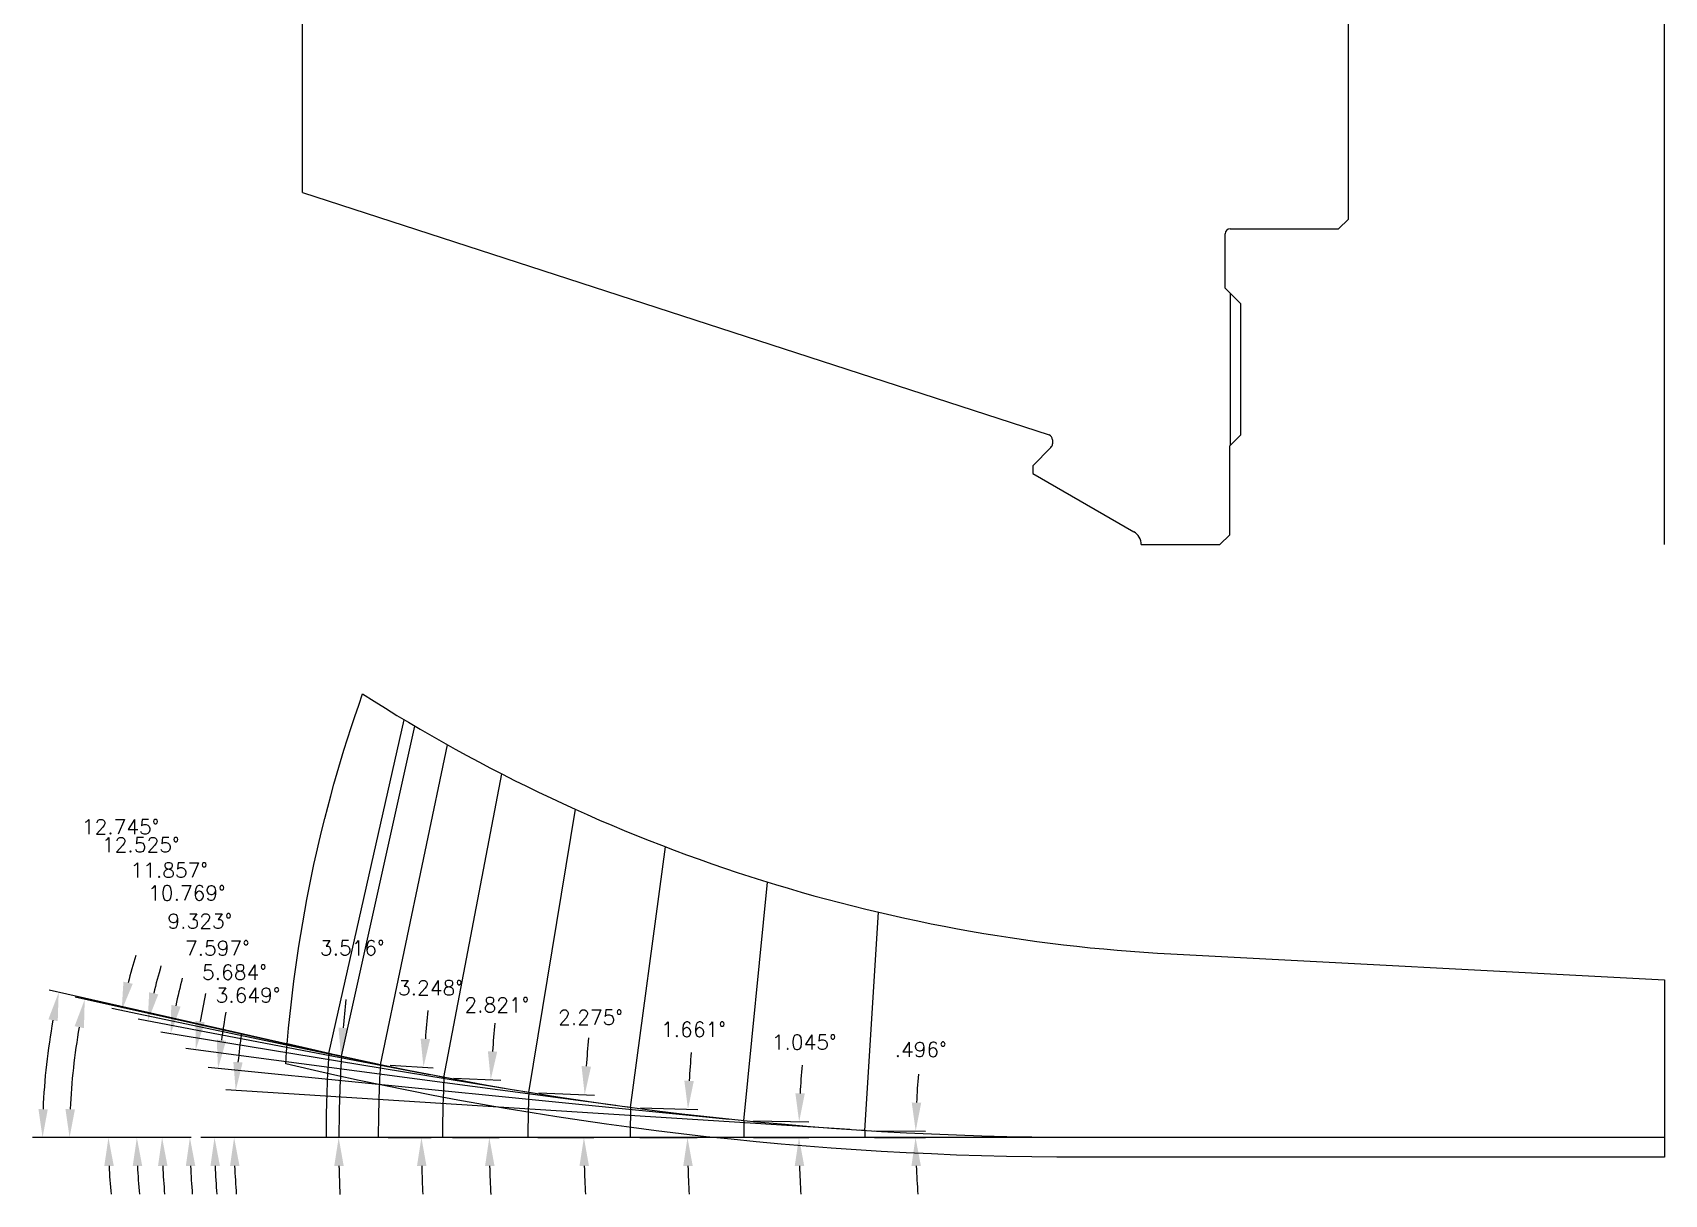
# Model space of a CAD drawing. Header units: inches. Extents: x -44.5 to -1.7, y -58.8 to -37.2.
# Drawn here: x -13.29 to -2.96, y -53.84 to -46.48 of the extents above; entities that cross this region are included whole.
import ezdxf

# ---------------------------------------------------------------- set-up
doc = ezdxf.new("R2010")
doc.units = ezdxf.units.IN
doc.header["$MEASUREMENT"] = 0
doc.header["$PDMODE"] = 35
doc.layers.get('Defpoints').update_dxf_attribs({"color": 10})
doc.layers.add('Blade_5', color=7, linetype='Continuous', true_color=0x0066cc)
doc.layers.add('Dims', color=4, linetype='Continuous')
doc.styles.add('RomanS', font='romans')
doc.dimstyles.new('Copy of Standard', dxfattribs={"dimtxt": 0.094, "dimasz": 0.18, "dimexe": 0.0625, "dimexo": 0.0625, "dimgap": 0.045, "dimtad": 0, "dimtih": 1, "dimtoh": 1, "dimdec": 4, "dimzin": 4, "dimdsep": 46, "dimtxsty": 'RomanS', "dimcen": 0.09, "dimadec": 3, "dimazin": 1, "dimtfac": 1, "dimtdec": 4, "dimtofl": 0, "dimtmove": 0, "dimatfit": 1, "dimfxl": 1, "dimtolj": 1, "dimtzin": 0, "dimarcsym": 0})

# ---------------------------------------------------------------- blocks, each defined once
blk = doc.blocks.new('*D345')
at = {"layer": 'Defpoints', "color": 0, "transparency": 16777216}
for p in [(-8.023, -53.437), (-8.023, -53.481), (-7.701, -53.468), (-2.959, -53.481)]:
    blk.add_point(p, dxfattribs=at)
at = {"layer": 'Dims', "color": 0, "lineweight": -2, "transparency": 16777216}
for p, q in [((-7.96, -53.438), (-7.638, -53.441)), ((-7.96, -53.481), (-7.638, -53.481))]:
    blk.add_line(p, q, dxfattribs=at)
for start, end in [(175.1535, 177.3287), (182.1752, 184.3505)]:
    blk.add_arc((-2.959, -53.481), 4.741, start, end, dxfattribs=at)
at = {"layer": 'Dims', "color": 0, "transparency": 16777216}
for points in [[(-7.665, -53.261), (-7.725, -53.259), (-7.7, -53.44)], [(-7.727, -53.662), (-7.667, -53.661), (-7.701, -53.481)]]:
    blk.add_solid(points, dxfattribs=at)
at = {"layer": 'Dims', "color": 0, "transparency": 16777216, "insert": (-7.668, -52.923), "char_height": 0.094, "attachment_point": 5, "style": 'RomanS'}
blk.add_mtext('\\A1;.496°', dxfattribs=at)
blk = doc.blocks.new('*D346')
at = {"layer": 'Defpoints', "color": 0, "transparency": 16777216}
for p in [(-8.788, -53.375), (-8.789, -53.481), (-8.439, -53.448), (-2.959, -53.481)]:
    blk.add_point(p, dxfattribs=at)
at = {"layer": 'Dims', "color": 0, "lineweight": -2, "transparency": 16777216}
for p, q in [((-8.726, -53.376), (-8.376, -53.382)), ((-8.727, -53.481), (-8.377, -53.481))]:
    blk.add_line(p, q, dxfattribs=at)
for start, end in [(175.191, 177.073), (181.882, 183.7641)]:
    blk.add_arc((-2.959, -53.481), 5.48, start, end, dxfattribs=at)
at = {"layer": 'Dims', "color": 0, "transparency": 16777216}
for points in [[(-8.402, -53.202), (-8.462, -53.2), (-8.438, -53.381)], [(-8.466, -53.662), (-8.406, -53.661), (-8.439, -53.481)]]:
    blk.add_solid(points, dxfattribs=at)
at = {"layer": 'Dims', "color": 0, "transparency": 16777216, "insert": (-8.406, -52.877), "char_height": 0.094, "attachment_point": 5, "style": 'RomanS'}
blk.add_mtext('\\A1;1.045°', dxfattribs=at)
blk = doc.blocks.new('*D347')
at = {"layer": 'Defpoints', "color": 0, "transparency": 16777216}
for p in [(-9.505, -53.291), (-9.508, -53.481), (-9.145, -53.422), (-2.959, -53.481)]:
    blk.add_point(p, dxfattribs=at)
at = {"layer": 'Dims', "color": 0, "lineweight": -2, "transparency": 16777216}
for p, q in [((-9.443, -53.293), (-9.08, -53.304)), ((-9.446, -53.481), (-9.083, -53.481))]:
    blk.add_line(p, q, dxfattribs=at)
for start, end in [(175.0048, 176.6721), (181.6672, 183.3345)]:
    blk.add_arc((-2.959, -53.481), 6.186, start, end, dxfattribs=at)
at = {"layer": 'Dims', "color": 0, "transparency": 16777216}
for points in [[(-9.105, -53.123), (-9.165, -53.121), (-9.142, -53.302)], [(-9.172, -53.662), (-9.112, -53.661), (-9.145, -53.481)]]:
    blk.add_solid(points, dxfattribs=at)
at = {"layer": 'Dims', "color": 0, "transparency": 16777216, "insert": (-9.107, -52.796), "char_height": 0.094, "attachment_point": 5, "style": 'RomanS'}
blk.add_mtext('\\A1;1.661°', dxfattribs=at)
blk = doc.blocks.new('*D348')
at = {"layer": 'Defpoints', "color": 0, "transparency": 16777216}
for p in [(-10.15, -53.196), (-9.8, -53.391), (-10.155, -53.481), (-2.959, -53.481)]:
    blk.add_point(p, dxfattribs=at)
at = {"layer": 'Dims', "color": 0, "lineweight": -2, "transparency": 16777216}
for p, q in [((-10.087, -53.198), (-9.733, -53.212)), ((-10.093, -53.481), (-9.738, -53.481))]:
    blk.add_line(p, q, dxfattribs=at)
for start, end in [(174.7104, 176.2178), (181.5074, 183.0148)]:
    blk.add_arc((-2.959, -53.481), 6.842, start, end, dxfattribs=at)
at = {"layer": 'Dims', "color": 0, "transparency": 16777216}
for points in [[(-9.756, -53.032), (-9.816, -53.028), (-9.796, -53.21)], [(-9.829, -53.662), (-9.769, -53.661), (-9.801, -53.481)]]:
    blk.add_solid(points, dxfattribs=at)
at = {"layer": 'Dims', "color": 0, "transparency": 16777216, "insert": (-9.759, -52.72), "char_height": 0.094, "attachment_point": 5, "style": 'RomanS'}
blk.add_mtext('\\A1;2.275°', dxfattribs=at)
blk = doc.blocks.new('*D349')
at = {"layer": 'Defpoints', "color": 0, "transparency": 16777216}
for p in [(-10.687, -53.1), (-10.399, -53.359), (-10.696, -53.481), (-2.959, -53.481)]:
    blk.add_point(p, dxfattribs=at)
at = {"layer": 'Dims', "color": 0, "lineweight": -2, "transparency": 16777216}
for p, q in [((-10.625, -53.104), (-10.328, -53.118)), ((-10.634, -53.481), (-10.337, -53.481))]:
    blk.add_line(p, q, dxfattribs=at)
for start, end in [(174.4066, 175.7927), (181.3861, 182.7723)]:
    blk.add_arc((-2.959, -53.481), 7.441, start, end, dxfattribs=at)
at = {"layer": 'Dims', "color": 0, "transparency": 16777216}
for points in [[(-10.35, -52.937), (-10.409, -52.934), (-10.391, -53.115)], [(-10.427, -53.662), (-10.367, -53.661), (-10.4, -53.481)]]:
    blk.add_solid(points, dxfattribs=at)
at = {"layer": 'Dims', "color": 0, "transparency": 16777216, "insert": (-10.352, -52.641), "char_height": 0.094, "attachment_point": 5, "style": 'RomanS'}
blk.add_mtext('\\A1;2.821°', dxfattribs=at)
blk = doc.blocks.new('*D350')
at = {"layer": 'Defpoints', "color": 0, "transparency": 16777216}
for p in [(-11.09, -53.02), (-10.829, -53.333), (-11.103, -53.481), (-2.959, -53.481)]:
    blk.add_point(p, dxfattribs=at)
at = {"layer": 'Dims', "color": 0, "lineweight": -2, "transparency": 16777216}
for p, q in [((-11.027, -53.023), (-10.755, -53.039)), ((-11.04, -53.481), (-10.768, -53.481))]:
    blk.add_line(p, q, dxfattribs=at)
for start, end in [(174.1314, 175.4417), (181.3103, 182.6206)]:
    blk.add_arc((-2.959, -53.481), 7.871, start, end, dxfattribs=at)
at = {"layer": 'Dims', "color": 0, "transparency": 16777216}
for points in [[(-10.775, -52.858), (-10.835, -52.854), (-10.817, -53.035)], [(-10.858, -53.662), (-10.798, -53.661), (-10.83, -53.481)]]:
    blk.add_solid(points, dxfattribs=at)
at = {"layer": 'Dims', "color": 0, "transparency": 16777216, "insert": (-10.773, -52.533), "char_height": 0.094, "attachment_point": 5, "style": 'RomanS'}
blk.add_mtext('\\A1;3.248°', dxfattribs=at)
blk = doc.blocks.new('*D351')
at = {"layer": 'Defpoints', "color": 0, "transparency": 16777216}
for p in [(-12.015, -53.382), (-12.226, -53.481), (-8.054, -53.435), (-8.023, -53.437), (-6.647, -53.481)]:
    blk.add_point(p, dxfattribs=at)
at = {"layer": 'Dims', "color": 0, "lineweight": -2, "transparency": 16777216}
blk.add_line((-8.116, -53.431), (-12.069, -53.179), dxfattribs=at)
for start, end in [(171.944, 174.1475), (182.2035, 184.4071)]:
    blk.add_arc((-7.335, -53.481), 4.681, start, end, dxfattribs=at)
at = {"layer": 'Dims', "color": 0, "transparency": 16777216}
for points in [[(-11.962, -53.006), (-12.021, -53.002), (-12.006, -53.183)], [(-12.042, -53.662), (-11.982, -53.661), (-12.016, -53.481)]]:
    blk.add_solid(points, dxfattribs=at)
at = {"layer": 'Dims', "color": 0, "transparency": 16777216, "insert": (-11.928, -52.579), "char_height": 0.094, "attachment_point": 5, "style": 'RomanS'}
blk.add_mtext('\\A1;3.649°', dxfattribs=at)
blk = doc.blocks.new('*D352')
at = {"layer": 'Defpoints', "color": 0, "transparency": 16777216}
for p in [(-12.137, -53.335), (-8.819, -53.372), (-8.788, -53.375), (-12.226, -53.481), (-6.647, -53.481)]:
    blk.add_point(p, dxfattribs=at)
at = {"layer": 'Dims', "color": 0, "lineweight": -2, "transparency": 16777216}
blk.add_line((-8.882, -53.366), (-12.18, -53.037), dxfattribs=at)
for start, end in [(169.6487, 171.9824), (182.3337, 184.6674)]:
    blk.add_arc((-7.72, -53.481), 4.42, start, end, dxfattribs=at)
at = {"layer": 'Dims', "color": 0, "transparency": 16777216}
for points in [[(-12.067, -52.868), (-12.126, -52.861), (-12.118, -53.044)], [(-12.166, -53.662), (-12.106, -53.661), (-12.14, -53.481)]]:
    blk.add_solid(points, dxfattribs=at)
at = {"layer": 'Dims', "color": 0, "transparency": 16777216, "insert": (-12.014, -52.434), "char_height": 0.094, "attachment_point": 5, "style": 'RomanS'}
blk.add_mtext('\\A1;5.684°', dxfattribs=at)
blk = doc.blocks.new('*D353')
at = {"layer": 'Defpoints', "color": 0, "transparency": 16777216}
for p in [(-12.292, -53.295), (-9.536, -53.287), (-9.505, -53.291), (-12.226, -53.481), (-6.647, -53.481)]:
    blk.add_point(p, dxfattribs=at)
at = {"layer": 'Dims', "color": 0, "lineweight": -2, "transparency": 16777216}
for p, q in [((-9.598, -53.279), (-12.321, -52.916)), ((-12.289, -53.481), (-12.359, -53.481))]:
    blk.add_line(p, q, dxfattribs=at)
for start, end in [(167.5081, 169.9558), (182.4476, 184.8952)]:
    blk.add_arc((-8.082, -53.481), 4.214, start, end, dxfattribs=at)
at = {"layer": 'Dims', "color": 0, "transparency": 16777216}
for points in [[(-12.202, -52.751), (-12.261, -52.742), (-12.259, -52.924)], [(-12.322, -53.662), (-12.262, -53.661), (-12.296, -53.481)]]:
    blk.add_solid(points, dxfattribs=at)
at = {"layer": 'Dims', "color": 0, "transparency": 16777216, "insert": (-12.122, -52.281), "char_height": 0.094, "attachment_point": 5, "style": 'RomanS'}
blk.add_mtext('\\A1;7.597°', dxfattribs=at)
blk = doc.blocks.new('*D354')
at = {"layer": 'Defpoints', "color": 0, "transparency": 16777216}
for p in [(-10.181, -53.191), (-10.15, -53.196), (-12.466, -53.261), (-12.226, -53.481), (-6.647, -53.481)]:
    blk.add_point(p, dxfattribs=at)
at = {"layer": 'Dims', "color": 0, "lineweight": -2, "transparency": 16777216}
for p, q in [((-10.242, -53.18), (-12.48, -52.813)), ((-12.289, -53.481), (-12.534, -53.481))]:
    blk.add_line(p, q, dxfattribs=at)
for start, end in [(165.5987, 168.1379), (182.5392, 185.0784)]:
    blk.add_arc((-8.41, -53.481), 4.062, start, end, dxfattribs=at)
at = {"layer": 'Dims', "color": 0, "transparency": 16777216}
for points in [[(-12.355, -52.652), (-12.414, -52.641), (-12.418, -52.823)], [(-12.498, -53.662), (-12.438, -53.661), (-12.472, -53.481)]]:
    blk.add_solid(points, dxfattribs=at)
at = {"layer": 'Dims', "color": 0, "transparency": 16777216, "insert": (-12.233, -52.11), "char_height": 0.094, "attachment_point": 5, "style": 'RomanS'}
blk.add_mtext('\\A1;9.323°', dxfattribs=at)
blk = doc.blocks.new('*D355')
at = {"layer": 'Defpoints', "color": 0, "transparency": 16777216}
for p in [(-10.718, -53.095), (-10.687, -53.1), (-12.624, -53.234), (-12.226, -53.481), (-6.647, -53.481)]:
    blk.add_point(p, dxfattribs=at)
at = {"layer": 'Dims', "color": 0, "lineweight": -2, "transparency": 16777216}
for p, q in [((-10.779, -53.083), (-12.624, -52.732)), ((-12.289, -53.481), (-12.695, -53.481))]:
    blk.add_line(p, q, dxfattribs=at)
for start, end in [(164.0055, 166.6184), (182.6129, 185.2259)]:
    blk.add_arc((-8.685, -53.481), 3.947, start, end, dxfattribs=at)
at = {"layer": 'Dims', "color": 0, "transparency": 16777216}
for points in [[(-12.496, -52.574), (-12.554, -52.561), (-12.563, -52.744)], [(-12.658, -53.662), (-12.598, -53.661), (-12.632, -53.481)]]:
    blk.add_solid(points, dxfattribs=at)
at = {"layer": 'Dims', "color": 0, "transparency": 16777216, "insert": (-12.315, -51.932), "char_height": 0.094, "attachment_point": 5, "style": 'RomanS'}
blk.add_mtext('\\A1;10.769°', dxfattribs=at)
blk = doc.blocks.new('*D356')
at = {"layer": 'Defpoints', "color": 0, "transparency": 16777216}
for p in [(-11.12, -53.013), (-11.09, -53.02), (-12.803, -53.211), (-12.226, -53.481), (-6.647, -53.481)]:
    blk.add_point(p, dxfattribs=at)
at = {"layer": 'Dims', "color": 0, "lineweight": -2, "transparency": 16777216}
for p, q in [((-11.182, -53.001), (-12.79, -52.663)), ((-12.289, -53.481), (-12.875, -53.481))]:
    blk.add_line(p, q, dxfattribs=at)
for start, end in [(162.8803, 165.5116), (182.6312, 185.2624)]:
    blk.add_arc((-8.892, -53.481), 3.92, start, end, dxfattribs=at)
at = {"layer": 'Dims', "color": 0, "transparency": 16777216}
for points in [[(-12.658, -52.507), (-12.717, -52.494), (-12.728, -52.676)], [(-12.838, -53.662), (-12.778, -53.661), (-12.812, -53.481)]]:
    blk.add_solid(points, dxfattribs=at)
at = {"layer": 'Dims', "color": 0, "transparency": 16777216, "insert": (-12.427, -51.787), "char_height": 0.094, "attachment_point": 5, "style": 'RomanS'}
blk.add_mtext('\\A1;11.857°', dxfattribs=at)
blk = doc.blocks.new('*D359')
at = {"layer": 'Defpoints', "color": 0, "transparency": 16777216}
for p in [(-11.367, -52.96), (-11.336, -52.967), (-13.047, -53.187), (-12.226, -53.481), (-6.647, -53.481)]:
    blk.add_point(p, dxfattribs=at)
at = {"layer": 'Dims', "color": 0, "lineweight": -2, "transparency": 16777216}
for p, q in [((-11.428, -52.946), (-13.023, -52.592)), ((-12.289, -53.481), (-13.12, -53.481))]:
    blk.add_line(p, q, dxfattribs=at)
blk.add_arc((-9.02, -53.481), 4.038, 170.0289, 177.4457, dxfattribs=at)
at = {"layer": 'Dims', "color": 0, "transparency": 16777216}
for points in [[(-13.026, -52.776), (-12.967, -52.788), (-12.962, -52.606)], [(-13.024, -53.302), (-13.084, -53.301), (-13.058, -53.481)]]:
    blk.add_solid(points, dxfattribs=at)
at = {"layer": 'Dims', "color": 0, "transparency": 16777216, "insert": (-12.607, -51.627), "char_height": 0.094, "attachment_point": 5, "style": 'RomanS'}
blk.add_mtext('\\A1;12.525°', dxfattribs=at)
blk = doc.blocks.new('*D360')
at = {"layer": 'Defpoints', "color": 0, "transparency": 16777216}
for p in [(-11.336, -52.967), (-11.353, -53.31), (-11.352, -53.481), (-2.959, -53.481)]:
    blk.add_point(p, dxfattribs=at)
at = {"layer": 'Dims', "color": 0, "lineweight": -2, "transparency": 16777216}
for p, q in [((-11.399, -52.963), (-11.401, -52.963)), ((-11.415, -53.481), (-11.417, -53.481))]:
    blk.add_line(p, q, dxfattribs=at)
for start, end in [(174.0274, 175.2559), (181.2285, 182.457)]:
    blk.add_arc((-2.959, -53.481), 8.395, start, end, dxfattribs=at)
at = {"layer": 'Dims', "color": 0, "transparency": 16777216}
for points in [[(-11.296, -52.789), (-11.355, -52.785), (-11.339, -52.966)], [(-11.382, -53.662), (-11.322, -53.661), (-11.354, -53.481)]]:
    blk.add_solid(points, dxfattribs=at)
at = {"layer": 'Dims', "color": 0, "transparency": 16777216, "insert": (-11.268, -52.28), "char_height": 0.094, "attachment_point": 5, "style": 'RomanS'}
blk.add_mtext('\\A1;3.516°', dxfattribs=at)
blk = doc.blocks.new('*D363')
at = {"layer": 'Defpoints', "color": 0, "transparency": 16777216}
for p in [(-11.448, -52.942), (-11.417, -52.948), (-13.218, -53.173), (-12.226, -53.481), (-6.647, -53.481)]:
    blk.add_point(p, dxfattribs=at)
at = {"layer": 'Dims', "color": 0, "lineweight": -2, "transparency": 16777216}
for p, q in [((-11.509, -52.928), (-13.188, -52.548)), ((-12.289, -53.481), (-13.292, -53.481))]:
    blk.add_line(p, q, dxfattribs=at)
blk.add_arc((-9.062, -53.481), 4.168, 169.73, 177.5253, dxfattribs=at)
at = {"layer": 'Dims', "color": 0, "transparency": 16777216}
for points in [[(-13.192, -52.732), (-13.133, -52.744), (-13.127, -52.562)], [(-13.196, -53.302), (-13.255, -53.301), (-13.229, -53.481)]]:
    blk.add_solid(points, dxfattribs=at)
at = {"layer": 'Dims', "color": 0, "transparency": 16777216, "insert": (-12.735, -51.513), "char_height": 0.094, "attachment_point": 5, "style": 'RomanS'}
blk.add_mtext('\\A1;12.745°', dxfattribs=at)

msp = doc.modelspace()

# ---------------------------------------------------------------- linework, layer by layer
for p, q in [((-11.58403, -47.49417), (-11.58403, -45.44928)), ((-4.95903, -47.66254), (-4.95903, -46.23353)), ((-2.95903, -49.72504), (-2.95903, -46.30336)), ((-11.58403, -47.49417), (-6.85563, -49.03053)), ((-5.70878, -47.72504), (-5.02153, -47.72504)), ((-4.95903, -47.66254), (-5.02153, -47.72504)), ((-5.74003, -48.10004), (-5.74003, -47.75629)), ((-5.64138, -48.19869), (-5.74003, -48.10004)), ((-5.70903, -48.13104), (-5.70903, -49.09754)), ((-5.64138, -49.02989), (-5.64138, -48.19869)), ((-6.83403, -49.06025), (-6.83403, -49.0871)), ((-5.71153, -49.10004), (-5.64138, -49.02989)), ((-6.84319, -49.10919), (-6.95903, -49.22504)), ((-5.71153, -49.66254), (-5.71153, -49.10004)), ((-6.95903, -49.22504), (-6.95903, -49.27399)), ((-6.95903, -49.27399), (-6.31841, -49.64385)), ((-5.71153, -49.66254), (-5.77403, -49.72504)), ((-6.27153, -49.72504), (-5.77403, -49.72504))]:
    msp.add_line(p, q)
at = {"color": 1}
msp.add_line((-6.64653, -53.48127), (-12.22621, -53.48127), dxfattribs=at)
msp.add_lwpolyline([(-2.95903, -53.48127), (-2.95903, -53.60627), (-6.64653, -53.60627, -0.05855771), (-11.68894, -53.0137, -0.06868801), (-11.202, -50.67098, 0.13017643), (-6.08403, -52.3175), (-2.95903, -52.48127)], format="xyb", close=True)
msp.add_lwpolyline([(-2.95903, -53.48127), (-6.64653, -53.48127, -0.05879018), (-11.67946, -52.88745)], format="xyb", dxfattribs=at)
for centre, radius, start, end in [((-5.70878, -47.75629), 0.03125, 90, 180), ((-6.86528, -49.06025), 0.03125, 0, 72), ((-6.86528, -49.0871), 0.03125, 315, 0), ((-6.36528, -49.72504), 0.09375, 0, 60)]:
    msp.add_arc(centre, radius, start, end)
at = {"layer": 'Blade_5'}
for p, q in [((-11.41718, -52.94849), (-10.93897, -50.83421)), ((-11.33641, -52.96659), (-10.87159, -50.87432)), ((-11.0899, -53.01985), (-10.66444, -50.99342)), ((-10.68703, -53.10045), (-10.32126, -51.17731)), ((-10.14974, -53.19563), (-9.85524, -51.4017)), ((-9.50531, -53.29148), (-9.28495, -51.63924)), ((-8.7883, -53.37495), (-8.63779, -51.86282)), ((-8.0228, -53.43743), (-7.93457, -52.05391)), ((-11.41718, -52.94849), (-11.44766, -52.94159)), ((-11.33641, -52.96659), (-11.36692, -52.95982)), ((-11.0899, -53.01985), (-11.12048, -53.01343)), ((-10.68703, -53.10045), (-10.71773, -53.09461)), ((-10.14974, -53.19563), (-10.18058, -53.19057)), ((-9.50531, -53.29148), (-9.53629, -53.28735)), ((-8.7883, -53.37495), (-8.81939, -53.37185)), ((-8.0228, -53.43743), (-8.05399, -53.43544))]:
    msp.add_line(p, q, dxfattribs=at)
for radius, start in [(8.47491, 176.395663), (8.39317, 176.484354), (8.14395, 176.751999), (7.73738, 177.17883), (7.19638, 177.72518), (6.54903, 178.3393), (5.83023, 178.955072), (5.06396, 179.503983)]:
    msp.add_arc((-2.95903, -53.48127), radius, start, 180, dxfattribs=at)

# ---------------------------------------------------------------- dimensions: what is measured, and where the dimension line sits
at = {"layer": 'Dims'}
for base, line1, line2, picture, middle in [((-13.217937, -53.172531), ((-6.646533, -53.481272), (-12.226208, -53.481272)), ((-11.417178, -52.948488), (-11.447658, -52.941594)), '*D363', (-12.735456, -51.513218)), ((-13.046952, -53.187286), ((-6.646533, -53.481272), (-12.226208, -53.481272)), ((-11.336411, -52.966593), (-11.366917, -52.959816)), '*D359', (-12.606624, -51.626777)), ((-12.80276, -53.21108), ((-6.64653, -53.48127), (-12.22621, -53.48127)), ((-11.0899, -53.01985), (-11.12048, -53.01343)), '*D356', (-12.42686, -51.78667)), ((-12.624318, -53.234135), ((-6.646533, -53.481272), (-12.226208, -53.481272)), ((-10.687032, -53.100447), (-10.717731, -53.094608)), '*D355', (-12.315209, -51.931738)), ((-12.465722, -53.2610681), ((-6.646533, -53.4812718), (-12.226208, -53.4812718)), ((-10.1497448, -53.1956282), (-10.180582, -53.1905657)), '*D354', (-12.2333294, -52.1102783)), ((-12.2920037, -53.2950979), ((-6.646533, -53.4812718), (-12.226208, -53.4812718)), ((-9.5053105, -53.2914768), (-9.5362862, -53.2873456)), '*D353', (-12.1216749, -52.2813791)), ((-12.137229, -53.335152), ((-6.646533, -53.481272), (-12.226208, -53.481272)), ((-8.788296, -53.374949), (-8.819393, -53.371854)), '*D352', (-12.013742, -52.433882)), ((-12.014885, -53.381918), ((-6.646533, -53.481272), (-12.226208, -53.481272)), ((-8.022798, -53.437433), (-8.053985, -53.435444)), '*D351', (-11.928141, -52.578946))]:
    dim = msp.add_angular_dim_2l(base=base, line1=line1, line2=line2, dimstyle='Copy of Standard', dxfattribs=at)
    dim.commit()
    dim.dimension.update_dxf_attribs({"geometry": picture, "text_midpoint": middle, "dimtype": 162})
for base, p1, p2, picture, middle in [((-11.35258, -53.30957), (-11.33641, -52.96659), (-11.35221, -53.48127), '*D360', (-11.268, -52.2804)), ((-10.82863, -53.33255), (-11.0899, -53.01985), (-11.10298, -53.48127), '*D350', (-10.77274, -52.53329)), ((-10.39854, -53.35916), (-10.68703, -53.10045), (-10.69641, -53.48127), '*D349', (-10.35195, -52.64112)), ((-9.8004, -53.39073), (-10.14974, -53.19563), (-10.15542, -53.48127), '*D348', (-9.75854, -52.7202)), ((-9.14476, -53.42151), (-9.50531, -53.29148), (-9.50806, -53.48127), '*D347', (-9.10694, -52.7957)), ((-8.43899, -53.44796), (-8.7883, -53.37495), (-8.78927, -53.48127), '*D346', (-8.40563, -52.87658)), ((-7.70051, -53.46759), (-8.0228, -53.43743), (-8.02299, -53.48127), '*D345', (-7.66759, -52.92338))]:
    dim = msp.add_angular_dim_3p(base=base, center=(-2.95903, -53.48127), p1=p1, p2=p2, dimstyle='Copy of Standard', dxfattribs=at)
    dim.commit()
    dim.dimension.update_dxf_attribs({"geometry": picture, "text_midpoint": middle, "dimtype": 165})

doc.saveas('drawing.dxf')
